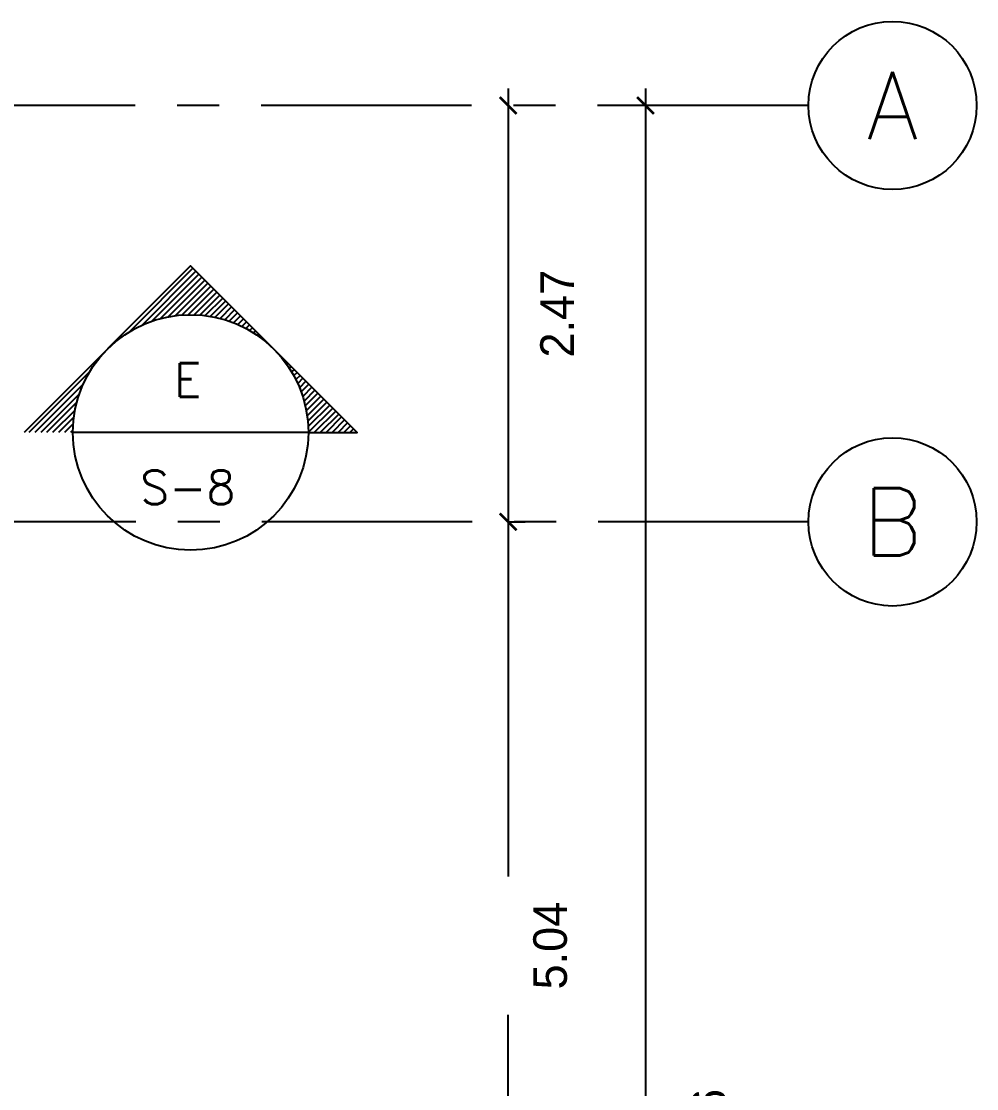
# Model space of a CAD drawing. Header units: metres. Extents: x -32.5 to 8.2, y -20.5 to 12.4.
# Drawn here: x 2.5 to 8.18, y 3 to 9.34 of the extents above; entities that cross this region are included whole.
import ezdxf
from ezdxf.enums import TextEntityAlignment as Align

# ---------------------------------------------------------------- set-up
doc = ezdxf.new("R2010")
doc.units = ezdxf.units.M
doc.linetypes.add('CENTER', pattern=[2, 1.25, -0.25, 0.25, -0.25])
doc.linetypes.add('PHANTOM', pattern=[2.5, 1.25, -0.25, 0.25, -0.25, 0.25, -0.25])
for name, color, linetype in [('S-cotas 001', 1, 'Continuous'), ('S-eje 002', 2, 'Continuous'), ('S-ejes 008', 8, 'CENTER'), ('S-secciones 005', 5, 'Continuous'), ('S-text 003', 3, 'Continuous'), ('S-text 004', 4, 'Continuous'), ('S-text 006', 6, 'Continuous')]:
    doc.layers.add(name, color=color, linetype=linetype)
doc.styles.add('ROMANS', font='romans')
doc.styles.add('ROTULOS', font='GOTHIC.TTF')
doc.dimstyles.new('DIM_100_2', dxfattribs={"dimtxt": 0.2, "dimasz": 0.1, "dimexe": 0.1, "dimexo": 0.1, "dimgap": 0.15, "dimtad": 0, "dimzin": 0, "dimdsep": 46, "dimtxsty": 'ROTULOS', "dimblk": 'ARCHTICK', "dimcen": 0.1, "dimdle": 0.1, "dimclrd": 256, "dimclre": 256, "dimclrt": 1, "dimaunit": 1, "dimadec": 3, "dimazin": 0, "dimtfac": 1, "dimtix": 1, "dimtmove": 2, "dimatfit": 0, "dimldrblk": 'FLECHA', "dimfxl": 0.25, "dimtvp": 1, "dimtolj": 1, "dimtzin": 0, "dimlwd": -1, "dimlwe": -1, "dimarcsym": 0})

# ---------------------------------------------------------------- blocks, each defined once
blk = doc.blocks.new('_ArchTick')
at = {"color": 0, "linetype": 'ByBlock', "lineweight": -2, "const_width": 0.15}
blk.add_lwpolyline([(-0.5, -0.5), (0.5, 0.5)], dxfattribs=at)
blk = doc.blocks.new('*D483')
at = {"layer": 'Defpoints', "color": 0, "transparency": 16777216}
for p in [(6.2152, 8.8444), (6.1652, -3.5153), (6.2152, -3.5153)]:
    blk.add_point(p, dxfattribs=at)
at = {"layer": 'S-cotas 001', "transparency": 16777216}
for p, q in [((6.2152, 8.9444), (6.2152, -3.6153)), ((6.2652, -3.5153), (6.3152, -3.5153))]:
    blk.add_line(p, q, dxfattribs=at)
at = {"layer": 'S-cotas 001', "transparency": 16777216, "xscale": 0.1, "yscale": 0.1, "zscale": 0.1}
for p, rotation in [((6.2152, 8.8444), 90), ((6.2152, -3.5153), 270)]:
    blk.add_blockref('_ArchTick', p, dxfattribs=dict(at, rotation=rotation))
at = {"layer": 'S-cotas 001', "color": 1, "transparency": 16777216, "insert": (6.5949, 2.6645), "char_height": 0.2, "attachment_point": 5, "rotation": 90, "style": 'ROTULOS'}
blk.add_mtext('\\A1;12.36', dxfattribs=at)
blk = doc.blocks.new('FLECHA')
h = blk.add_hatch(color=256)
edge = h.paths.add_edge_path()
edge.add_line((-0.76, -0.716), (-0.346, 0))
edge.add_line((-0.346, 0), (-0.76, 0.716))
edge.add_arc((-0.63, 0.791), 0.15, 30, 210, ccw=False)
edge.add_line((-0.5, 0.866), (0, 0))
edge.add_line((0, 0), (-0.5, -0.866))
edge.add_arc((-0.63, -0.791), 0.15, 150, 330, ccw=False)
blk.add_line((-0.346, 0), (-1.83, 0))
blk.add_lwpolyline([(-0.76, -0.716), (-0.346, 0), (-0.76, 0.716, -1), (-0.5, 0.866), (0, 0), (-0.5, -0.866, -1)], format="xyb", close=True)
blk = doc.blocks.new('*D484')
at = {"layer": 'Defpoints', "color": 0, "transparency": 16777216}
for p in [(5.3993, 8.8444), (5.2993, 6.3695), (5.3993, 6.3695)]:
    blk.add_point(p, dxfattribs=at)
at = {"layer": 'S-cotas 001', "transparency": 16777216}
for p, q in [((5.3993, 8.9444), (5.3993, 6.2695)), ((5.3993, 6.3695), (5.4993, 6.3695))]:
    blk.add_line(p, q, dxfattribs=at)
at = {"layer": 'S-cotas 001', "transparency": 16777216, "xscale": 0.1, "yscale": 0.1, "zscale": 0.1}
for p, rotation in [((5.3993, 8.8444), 90), ((5.3993, 6.3695), 270)]:
    blk.add_blockref('_ArchTick', p, dxfattribs=dict(at, rotation=rotation))
at = {"layer": 'S-cotas 001', "color": 1, "transparency": 16777216, "insert": (5.6895, 7.6069), "char_height": 0.2, "attachment_point": 5, "rotation": 90, "style": 'ROTULOS'}
blk.add_mtext('\\A1;2.47', dxfattribs=at)
blk = doc.blocks.new('*D485')
at = {"layer": 'Defpoints', "color": 0, "transparency": 16777216}
for p in [(5.3993, 6.3695), (5.3993, 1.3327), (5.3993, 1.3327)]:
    blk.add_point(p, dxfattribs=at)
at = {"layer": 'S-cotas 001', "transparency": 16777216}
for p, q in [((5.3993, 6.4695), (5.3993, 4.2617)), ((5.3993, 1.2327), (5.3993, 3.4404))]:
    blk.add_line(p, q, dxfattribs=at)
at = {"layer": 'S-cotas 001', "transparency": 16777216, "xscale": 0.1, "yscale": 0.1, "zscale": 0.1}
for p, rotation in [((5.3993, 6.3695), 90), ((5.3993, 1.3327), 270)]:
    blk.add_blockref('_ArchTick', p, dxfattribs=dict(at, rotation=rotation))
at = {"layer": 'S-cotas 001', "color": 1, "transparency": 16777216, "insert": (5.6495, 3.8511), "char_height": 0.2, "attachment_point": 5, "rotation": 90, "style": 'ROTULOS'}
blk.add_mtext('\\A1;5.04', dxfattribs=at)
blk = doc.blocks.new('*X478')
at = {"color": 0}
for p, q in [((2.8236, 0.5785), (2.8342, 0.5891)), ((2.8324, 0.5696), (2.8519, 0.5891)), ((2.8412, 0.5608), (2.8695, 0.5891)), ((2.8501, 0.552), (2.8872, 0.5891)), ((2.8589, 0.5431), (2.9049, 0.5891)), ((2.8677, 0.5343), (2.9226, 0.5891)), ((2.8766, 0.5255), (2.9403, 0.5891)), ((2.8854, 0.5166), (2.9579, 0.5891)), ((2.8943, 0.5078), (2.9583, 0.5718)), ((3.6069, 0.4073), (3.7888, 0.5891)), ((3.6267, 0.4447), (3.7711, 0.5891)), ((3.6385, 0.4742), (3.7534, 0.5891)), ((3.6462, 0.4996), (3.7358, 0.5891)), ((3.6515, 0.5225), (3.7181, 0.5891)), ((3.6549, 0.5436), (3.7004, 0.5891)), ((3.6569, 0.5633), (3.6827, 0.5891)), ((3.6578, 0.5819), (3.665, 0.5891)), ((2.9031, 0.4989), (2.9595, 0.5554)), ((2.9119, 0.4901), (2.9614, 0.5396)), ((2.9208, 0.4813), (2.9639, 0.5244)), ((2.9296, 0.4724), (2.967, 0.5098)), ((2.9385, 0.4636), (2.9706, 0.4957)), ((2.9473, 0.4547), (2.9746, 0.4821)), ((2.9561, 0.4459), (2.9792, 0.4689)), ((2.965, 0.4371), (2.9841, 0.4562)), ((2.9738, 0.4282), (2.9895, 0.4439)), ((2.9826, 0.4194), (2.9952, 0.4319)), ((2.9915, 0.4105), (3.0013, 0.4203)), ((3.0003, 0.4017), (3.0077, 0.4091)), ((3.0092, 0.3929), (3.0145, 0.3982)), ((3.018, 0.384), (3.0217, 0.3877)), ((3.0976, 0.3045), (3.1004, 0.3073)), ((3.1064, 0.2956), (3.1107, 0.3)), ((3.1152, 0.2868), (3.1214, 0.293)), ((3.1241, 0.278), (3.1324, 0.2863)), ((3.3008, 0.1012), (3.4898, 0.2901)), ((3.1329, 0.2691), (3.1438, 0.28)), ((3.1417, 0.2603), (3.1555, 0.274)), ((3.1506, 0.2514), (3.1676, 0.2685)), ((3.1594, 0.2426), (3.1801, 0.2633)), ((3.1683, 0.2338), (3.193, 0.2585)), ((3.1771, 0.2249), (3.2064, 0.2542)), ((3.2832, 0.1189), (3.4229, 0.2586)), ((3.292, 0.11), (3.4523, 0.2703)), ((3.1859, 0.2161), (3.2202, 0.2503)), ((3.1948, 0.2073), (3.2344, 0.2469)), ((3.2036, 0.1984), (3.2493, 0.2441)), ((3.2125, 0.1896), (3.2647, 0.2418)), ((3.2213, 0.1807), (3.2807, 0.2402)), ((3.2301, 0.1719), (3.2975, 0.2393)), ((3.239, 0.1631), (3.3151, 0.2392)), ((3.2478, 0.1542), (3.3337, 0.2401)), ((3.2567, 0.1454), (3.3534, 0.2421)), ((3.2655, 0.1365), (3.3745, 0.2455)), ((3.2743, 0.1277), (3.3974, 0.2508))]:
    blk.add_line(p, q, dxfattribs=at)

msp = doc.modelspace()

# ---------------------------------------------------------------- linework, layer by layer
at = {"layer": 'S-eje 002'}
for centre in [(7.6842, 8.8444), (7.6842, 6.3695)]:
    msp.add_circle(centre, 0.5, dxfattribs=at)
at = {"layer": 'S-ejes 008'}
for p, q in [((7.1805, 8.8444), (-17.5875, 8.8444)), ((7.1842, 6.3695), (-17.0113, 6.3695))]:
    msp.add_line(p, q, dxfattribs=at)
at = {"layer": 'S-secciones 005', "linetype": 'PHANTOM'}
msp.add_line((-2.4792, 6.9011), (2.5208, 6.9011), dxfattribs=at)
at = {"layer": 'S-secciones 005', "color": 1}
msp.add_line((4.2108, 6.9011), (2.8108, 6.9011), dxfattribs=at)
at = {"layer": 'S-secciones 005', "color": 4}
msp.add_lwpolyline([(4.2108, 6.9011), (4.5007, 6.9011), (3.5108, 7.891), (2.5208, 6.9011)], dxfattribs=at)
msp.add_circle((3.5108, 6.9011), 0.7, dxfattribs=at)

# ---------------------------------------------------------------- block references
at = {"layer": 'S-secciones 005', "color": 4, "xscale": 2, "yscale": 2, "zscale": 2, "rotation": 180}
msp.add_blockref('*X478', (10.1265, 8.0793), dxfattribs=at)

# ---------------------------------------------------------------- texts
at = {"layer": 'S-text 003', "style": 'ROMANS'}
msp.add_text('S-8', height=0.2, dxfattribs=at).set_placement((3.4939, 6.5746), align=Align.MIDDLE)
at = {"layer": 'S-text 004', "style": 'ROMANS'}
msp.add_text('E', height=0.2, dxfattribs=at).set_placement((3.4939, 7.2128), align=Align.MIDDLE)
at = {"layer": 'S-text 006', "style": 'ROMANS'}
for s, p in [('A', (7.6842, 8.8444)), ('B', (7.6842, 6.3695))]:
    msp.add_text(s, height=0.4, dxfattribs=at).set_placement(p, align=Align.MIDDLE)

# ---------------------------------------------------------------- dimensions: what is measured, and where the dimension line sits
at = {"layer": 'S-cotas 001'}
for base, p1, p2, picture, middle in [((5.3993, 6.3695), (5.3993, 8.8444), (5.2993, 6.3695), '*D484', (5.6895, 7.6069)), ((6.2152, -3.5153), (6.2152, 8.8444), (6.1652, -3.5153), '*D483', (6.5949, 2.6645)), ((5.3993, 1.3327), (5.3993, 6.3695), (5.3993, 1.3327), '*D485', (5.6495, 3.8511))]:
    dim = msp.add_linear_dim(base=base, p1=p1, p2=p2, angle=90, dimstyle='DIM_100_2', dxfattribs=at)
    dim.commit()
    dim.dimension.update_dxf_attribs({"geometry": picture, "text_midpoint": middle, "dimtype": 160})

doc.saveas('drawing.dxf')
